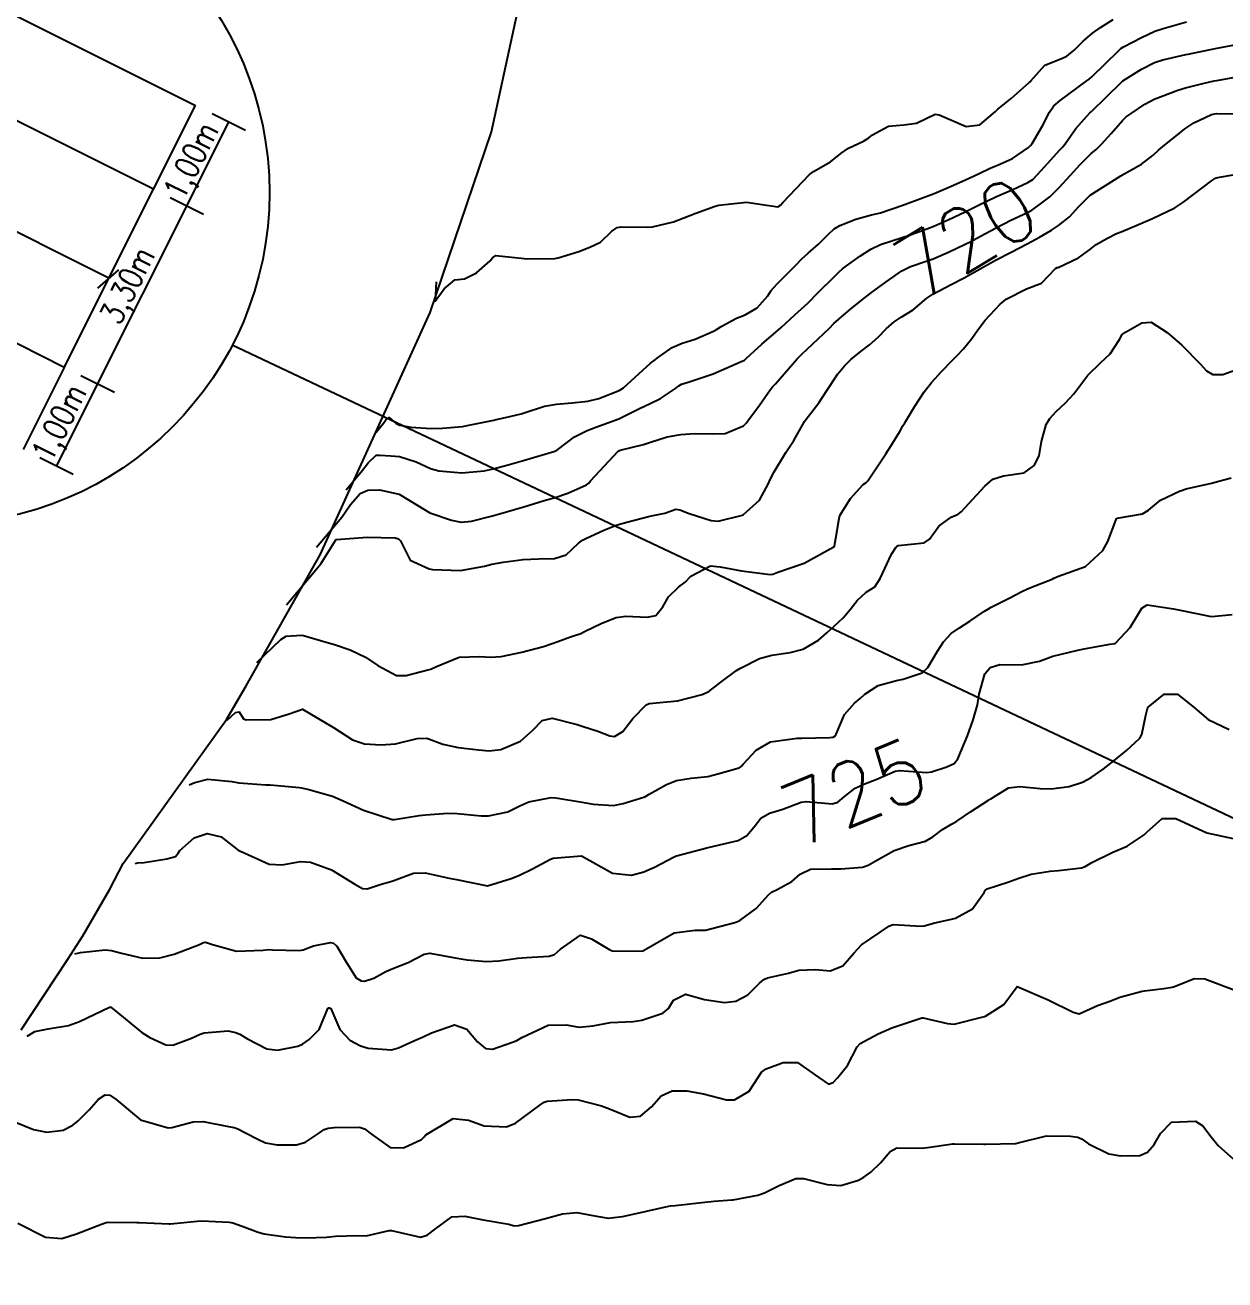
# Model space of a CAD drawing. Header units: metres. Extents: x 318500 to 325275, y 7408834 to 7428799.
# Drawn here: x 319993.8 to 320070.6, y 7412251.6 to 7412331.9 of the extents above; entities that cross this region are included whole.
import ezdxf
from ezdxf.enums import TextEntityAlignment as Align

# ---------------------------------------------------------------- set-up
doc = ezdxf.new("R2010")
doc.units = ezdxf.units.M
doc.header["$MEASUREMENT"] = 0
doc.linetypes.add('CONTINUO', pattern=[0])
for name, color, linetype in [('Area', 45, 'Continuous'), ('Cotas', 45, 'Continuous'), ('Curvas de Nivel 1m', 11, 'Continuous'), ('Curvas de Nivel 5m', 15, 'Continuous'), ('TEXTO', 45, 'Continuous'), ('Vias Secundárias', 230, 'Continuous')]:
    doc.layers.add(name, color=color, linetype=linetype)
doc.styles.add('ROMANS', font='romans', dxfattribs={"height": 0.2})
doc.styles.add('Style-STANDARD', font='STANDARD.shx')

msp = doc.modelspace()

# ---------------------------------------------------------------- linework, layer by layer
at = {"layer": 'Area'}
msp.add_lwpolyline([(319993.542, 7412267.56), (319996.524, 7412272.103), (319997.494, 7412273.591), (319999.227, 7412276.576), (320000.065, 7412278.219), (320006.693, 7412287.444), (320007.95, 7412289.593), (320012.684, 7412297.998), (320019.721, 7412313.507), (320023.65, 7412325.076), (320029.945, 7412354.082), (320030.623, 7412362.24), (320031.571, 7412366.953), (320031.857, 7412370.546), (320032.339, 7412374.857), (320032.312, 7412379.307), (320028.508, 7412405.281), (320027.716, 7412407.55), (320026.906, 7412410.406), (320026.812, 7412413.797), (320028.431, 7412425.168)], dxfattribs=at)
at = {"layer": 'Curvas de Nivel 1m', "flags": 128}
for points, elevation in [([(320016.27, 7412305.85), (320016.736, 7412306.42), (320016.895, 7412306.632), (320017.103, 7412306.789), (320017.556, 7412306.406), (320017.791, 7412306.29), (320018.493, 7412306.166), (320019.788, 7412306.079), (320020.527, 7412306.1), (320021.791, 7412306.215), (320022.304, 7412306.303), (320023.797, 7412306.616), (320023.949, 7412306.647), (320024.553, 7412306.789), (320025.55, 7412307.027), (320025.805, 7412307.103), (320027.059, 7412307.503), (320027.813, 7412307.631), (320028.82, 7412307.725), (320029.817, 7412307.835), (320030.531, 7412307.997), (320031.827, 7412308.513), (320031.945, 7412308.571), (320032.103, 7412308.686), (320033.846, 7412310.272), (320034.064, 7412310.441), (320034.355, 7412310.655), (320035.232, 7412311.274), (320035.863, 7412311.538), (320036.688, 7412311.808), (320037.875, 7412312.302), (320038.074, 7412312.41), (320038.366, 7412312.603), (320039.343, 7412313.133), (320039.892, 7412313.348), (320040.676, 7412313.795), (320041.343, 7412314.566), (320041.566, 7412314.911), (320041.918, 7412315.311), (320043.153, 7412316.542), (320043.536, 7412316.936), (320043.942, 7412317.31), (320044.585, 7412317.886), (320045.211, 7412318.511), (320045.601, 7412318.87), (320045.969, 7412319.084), (320046.977, 7412319.488), (320047.979, 7412319.751), (320048.556, 7412319.897), (320049.989, 7412320.386), (320050.034, 7412320.405), (320050.16, 7412320.447), (320051.997, 7412321.131), (320052.906, 7412321.506), (320054.006, 7412321.994), (320054.829, 7412322.388), (320055.625, 7412322.767), (320056.018, 7412322.914), (320057.015, 7412323.365), (320058.036, 7412324.072), (320058.174, 7412324.202), (320058.275, 7412324.338), (320058.928, 7412325.46), (320059.384, 7412326.327), (320059.662, 7412326.736), (320060.078, 7412327.091), (320061.716, 7412328.296), (320061.927, 7412328.458), (320062.095, 7412328.598), (320062.959, 7412329.425), (320063.794, 7412330.265), (320063.963, 7412330.422), (320064.124, 7412330.523), (320065.276, 7412331.106), (320066.139, 7412331.516), (320066.673, 7412331.701), (320068.149, 7412332.122)], 718), ([(320020.12, 7412315.46), (320020.05, 7412314.223), (320020.635, 7412315.017), (320021.303, 7412315.605), (320021.918, 7412315.659), (320022.699, 7412316.036), (320023.575, 7412316.804), (320023.728, 7412317.007), (320023.935, 7412317.151), (320025.738, 7412316.967), (320025.933, 7412316.952), (320027.705, 7412316.972), (320027.934, 7412317.007), (320029.245, 7412317.422), (320029.944, 7412317.681), (320030.64, 7412318.019), (320031.347, 7412318.699), (320031.704, 7412318.954), (320031.965, 7412318.995), (320033.668, 7412318.961), (320033.965, 7412318.983), (320035.308, 7412319.308), (320035.974, 7412319.568), (320036.745, 7412319.862), (320037.986, 7412320.313), (320038.22, 7412320.373), (320039.99, 7412320.58), (320041.986, 7412320.264), (320042.166, 7412320.379), (320042.313, 7412320.555), (320044.008, 7412322.337), (320044.265, 7412322.526), (320045.372, 7412323.158), (320046.028, 7412323.681), (320046.507, 7412324.021), (320047.481, 7412324.486), (320047.827, 7412324.698), (320048.046, 7412324.874), (320049.078, 7412325.442), (320050.056, 7412325.534), (320050.869, 7412325.627), (320052.067, 7412326.213), (320052.313, 7412326.171), (320054.055, 7412325.42), (320054.916, 7412325.528), (320055.925, 7412326.372), (320056.071, 7412326.518), (320056.923, 7412327.202), (320058.089, 7412328.224), (320058.146, 7412328.282), (320058.184, 7412328.339), (320059.086, 7412329.35), (320060.111, 7412329.749), (320060.498, 7412329.931), (320060.956, 7412330.307), (320061.54, 7412330.887), (320062.137, 7412331.391), (320062.659, 7412331.765), (320063.454, 7412332.27)], 717), ([(320014.36, 7412302.16), (320015.399, 7412303.414), (320015.753, 7412303.887), (320016.264, 7412304.376), (320016.511, 7412304.378), (320017.211, 7412304.332), (320017.764, 7412304.294), (320018.837, 7412303.941), (320019.757, 7412303.525), (320020.28, 7412303.367), (320021.754, 7412303.23), (320023.191, 7412303.37), (320023.757, 7412303.497), (320024.727, 7412303.753), (320025.763, 7412304.052), (320027.638, 7412304.611), (320027.769, 7412304.655), (320027.826, 7412304.683), (320027.894, 7412304.739), (320028.973, 7412305.538), (320029.788, 7412305.944), (320030.338, 7412306.166), (320031.8, 7412306.69), (320033.124, 7412307.356), (320033.815, 7412307.685), (320034.483, 7412307.99), (320035.433, 7412308.644), (320035.658, 7412308.815), (320035.833, 7412308.909), (320036.253, 7412309.053), (320037.84, 7412309.588), (320039.603, 7412310.339), (320039.849, 7412310.458), (320039.919, 7412310.509), (320039.988, 7412310.579), (320040.959, 7412311.474), (320041.876, 7412312.266), (320042.033, 7412312.403), (320042.2, 7412312.555), (320043.087, 7412313.347), (320043.904, 7412314.109), (320044.115, 7412314.319), (320044.322, 7412314.524), (320045.926, 7412316.118), (320046.129, 7412316.297), (320046.393, 7412316.495), (320047.293, 7412317.133), (320047.946, 7412317.559), (320048.56, 7412317.861), (320049.958, 7412318.311), (320050.064, 7412318.343), (320050.349, 7412318.444), (320051.529, 7412318.864), (320051.969, 7412319.038), (320052.93, 7412319.456), (320053.983, 7412319.947), (320054.281, 7412320.101), (320054.84, 7412320.387), (320055.996, 7412320.938), (320057.035, 7412321.389), (320058.005, 7412321.827), (320058.313, 7412322.031), (320058.62, 7412322.334), (320059.282, 7412323.067), (320060.034, 7412323.893), (320060.239, 7412324.115), (320060.388, 7412324.315), (320061.063, 7412325.297), (320061.967, 7412326.292), (320062.071, 7412326.387), (320064.002, 7412328.261), (320064.046, 7412328.305), (320064.091, 7412328.342), (320065.268, 7412329.083), (320066.109, 7412329.517), (320066.651, 7412329.693), (320068.117, 7412330.024), (320068.272, 7412330.054), (320068.967, 7412330.197), (320069.917, 7412330.39), (320070.124, 7412330.43), (320071.575, 7412330.718)], 719), ([(320010.54, 7412294.78), (320012.73, 7412297.412), (320013.695, 7412298.943), (320013.707, 7412298.963), (320013.74, 7412298.979), (320015.693, 7412299.128), (320017.496, 7412299.079), (320017.692, 7412299.002), (320017.768, 7412298.956), (320017.83, 7412298.878), (320018.451, 7412297.641), (320019.672, 7412297.089), (320019.882, 7412297.056), (320021.672, 7412296.988), (320023.212, 7412297.267), (320023.676, 7412297.384), (320024.397, 7412297.509), (320025.679, 7412297.687), (320026.662, 7412297.738), (320027.68, 7412297.748), (320028.429, 7412297.986), (320029.236, 7412298.725), (320029.485, 7412298.93), (320029.695, 7412299.034), (320030.845, 7412299.561), (320031.708, 7412299.905), (320032.313, 7412300.079), (320033.717, 7412300.435), (320033.899, 7412300.477), (320034.759, 7412300.65), (320035.465, 7412300.902), (320035.723, 7412300.867), (320036.305, 7412300.631), (320037.714, 7412300.195), (320038.174, 7412300.142), (320039.719, 7412300.538), (320039.75, 7412300.549), (320039.801, 7412300.579), (320040.816, 7412301.487), (320041.385, 7412302.564), (320041.499, 7412302.816), (320041.757, 7412303.295), (320042.51, 7412304.549), (320043.006, 7412305.317), (320043.7, 7412306.532), (320043.735, 7412306.597), (320043.802, 7412306.684), (320044.621, 7412307.715), (320045.13, 7412308.511), (320045.841, 7412309.577), (320046.25, 7412310.092), (320046.659, 7412310.492), (320047.322, 7412311.022), (320047.864, 7412311.444), (320048.417, 7412311.927), (320048.925, 7412312.464), (320049.43, 7412312.914), (320049.891, 7412313.204), (320050.655, 7412313.683), (320051.533, 7412314.426), (320051.913, 7412314.684), (320053.056, 7412315.271), (320053.923, 7412315.72), (320055.094, 7412316.383), (320055.629, 7412316.681), (320055.937, 7412316.847), (320056.922, 7412317.378), (320057.954, 7412317.908), (320058.241, 7412318.052), (320058.746, 7412318.332), (320059.511, 7412318.781), (320059.971, 7412319.076), (320060.658, 7412319.631), (320061.269, 7412320.301), (320061.997, 7412321.013), (320063.958, 7412322.261), (320063.991, 7412322.279), (320064.011, 7412322.294), (320065.267, 7412323.002), (320066.03, 7412323.588), (320066.368, 7412323.902), (320066.75, 7412324.229), (320067.468, 7412324.8), (320068.056, 7412325.267), (320068.619, 7412325.645), (320069.765, 7412326.185), (320070.071, 7412326.239), (320071.998, 7412326.233)], 721), ([(320008.64, 7412291.09), (320010.165, 7412292.572), (320010.519, 7412292.784), (320011.485, 7412292.837), (320011.609, 7412292.831), (320013.071, 7412292.404), (320013.603, 7412292.239), (320014.599, 7412291.914), (320015.595, 7412291.429), (320016.384, 7412290.892), (320017.581, 7412290.261), (320018.191, 7412290.261), (320019.586, 7412290.616), (320019.767, 7412290.667), (320020.131, 7412290.842), (320021.596, 7412291.43), (320022.92, 7412291.484), (320023.596, 7412291.431), (320024.285, 7412291.478), (320025.6, 7412291.754), (320026.98, 7412292.126), (320027.606, 7412292.331), (320027.896, 7412292.448), (320028.708, 7412292.729), (320029.378, 7412292.958), (320029.615, 7412293.071), (320030.715, 7412293.612), (320031.629, 7412293.978), (320032.25, 7412294.062), (320033.63, 7412293.99), (320034.175, 7412294.111), (320034.636, 7412294.65), (320034.99, 7412295.306), (320035.659, 7412295.937), (320036.051, 7412296.247), (320036.428, 7412296.629), (320037.677, 7412297.287), (320038.302, 7412297.226), (320039.674, 7412296.973), (320041.502, 7412296.731), (320041.672, 7412296.751), (320042, 7412296.881), (320043.679, 7412297.446), (320045.567, 7412298.502), (320045.618, 7412298.574), (320045.698, 7412299.062), (320045.909, 7412300.306), (320045.971, 7412300.497), (320046.637, 7412301.591), (320047.453, 7412302.483), (320047.627, 7412302.606), (320047.753, 7412302.735), (320048.905, 7412304.463), (320049.242, 7412304.994), (320049.792, 7412305.894), (320050, 7412306.244), (320050.122, 7412306.445), (320050.753, 7412307.499), (320051.36, 7412308.427), (320051.836, 7412309.031), (320052.498, 7412309.759), (320053.131, 7412310.407), (320053.492, 7412310.767), (320053.861, 7412311.161), (320054.415, 7412311.848), (320054.791, 7412312.386), (320055.256, 7412313.013), (320055.9, 7412313.704), (320056.237, 7412314.033), (320056.613, 7412314.359), (320057.917, 7412315.023), (320058.864, 7412315.387), (320059.78, 7412316.322), (320059.874, 7412316.377), (320059.931, 7412316.396), (320061.244, 7412316.996), (320061.948, 7412317.521), (320062.378, 7412317.859), (320063.092, 7412318.273), (320063.671, 7412318.558), (320063.966, 7412318.682), (320065.083, 7412319.139), (320065.979, 7412319.531), (320066.462, 7412319.753), (320067.407, 7412320.219), (320067.994, 7412320.589), (320069.751, 7412321.927), (320070.009, 7412322.118), (320070.05, 7412322.139), (320070.278, 7412322.177), (320071.757, 7412322.419)], 722), ([(320006.73, 7412287.4), (320007.274, 7412287.895), (320007.493, 7412287.927), (320007.779, 7412287.489), (320007.949, 7412287.416), (320009.537, 7412287.447), (320010.71, 7412287.8), (320011.547, 7412288.11), (320013.53, 7412286.93), (320014.754, 7412286.143), (320015.52, 7412285.893), (320016.591, 7412285.818), (320017.52, 7412285.894), (320018.891, 7412286.227), (320019.524, 7412286.252), (320020.544, 7412285.858), (320021.518, 7412285.646), (320022.82, 7412285.504), (320023.516, 7412285.447), (320024.245, 7412285.517), (320025.523, 7412286.053), (320026.301, 7412286.758), (320026.908, 7412287.381), (320027.542, 7412287.523), (320029.139, 7412287.121), (320029.534, 7412286.998), (320030.469, 7412286.706), (320031.233, 7412286.4), (320031.527, 7412286.347), (320032.065, 7412286.682), (320032.7, 7412287.516), (320033.556, 7412288.373), (320033.755, 7412288.46), (320035.56, 7412288.64), (320037.147, 7412289.035), (320037.569, 7412289.239), (320038.344, 7412289.833), (320039.342, 7412290.584), (320039.592, 7412290.74), (320040.817, 7412291.349), (320041.6, 7412291.553), (320042.783, 7412291.724), (320043.604, 7412291.947), (320044.588, 7412292.515), (320045.137, 7412292.988), (320045.624, 7412293.434), (320046.181, 7412293.945), (320046.626, 7412294.49), (320047.062, 7412295.073), (320047.657, 7412295.602), (320048.192, 7412295.942), (320048.546, 7412296.467), (320049.264, 7412298.034), (320049.539, 7412298.452), (320049.606, 7412298.536), (320049.692, 7412298.581), (320051.357, 7412298.763), (320051.698, 7412298.984), (320052.294, 7412299.831), (320053.09, 7412300.406), (320053.527, 7412300.598), (320053.725, 7412300.735), (320055.237, 7412302.378), (320055.755, 7412302.825), (320056.447, 7412303.049), (320057.759, 7412303.231), (320058.398, 7412303.699), (320058.727, 7412304.33), (320058.864, 7412305.249), (320059.175, 7412306.326), (320059.412, 7412306.718), (320059.813, 7412307.167), (320060.411, 7412307.721), (320060.941, 7412308.303), (320061.842, 7412309.5), (320062.65, 7412310.278), (320063.271, 7412310.856), (320063.873, 7412311.785), (320064.043, 7412312.093), (320064.252, 7412312.256), (320065.293, 7412312.842), (320065.89, 7412312.878), (320066.913, 7412312.225), (320067.868, 7412311.405), (320069.046, 7412310.192), (320069.43, 7412309.77), (320069.844, 7412309.536), (320070.482, 7412309.535), (320071.849, 7412310.036)], 723), ([(320004.29, 7412283.27), (320004.67, 7412283.418), (320005.489, 7412283.619), (320007.038, 7412283.465), (320007.486, 7412283.392), (320009.199, 7412283.269), (320009.484, 7412283.251), (320011.359, 7412283.085), (320011.482, 7412283.064), (320011.963, 7412282.953), (320013.474, 7412282.527), (320014.154, 7412282.235), (320015.461, 7412281.639), (320017.295, 7412281.039), (320017.452, 7412281.034), (320019.017, 7412281.297), (320019.457, 7412281.348), (320020.851, 7412281.438), (320021.459, 7412281.417), (320022.991, 7412281.271), (320023.457, 7412281.27), (320024.71, 7412281.532), (320025.467, 7412281.911), (320026.053, 7412282.179), (320027.476, 7412282.443), (320027.775, 7412282.437), (320029.471, 7412282.151), (320030.164, 7412282.015), (320031.469, 7412281.946), (320032.093, 7412282.058), (320033.477, 7412282.493), (320033.587, 7412282.55), (320033.759, 7412282.657), (320034.859, 7412283.277), (320035.493, 7412283.538), (320036.441, 7412283.68), (320037.498, 7412283.801), (320038.144, 7412283.957), (320039.507, 7412284.355), (320039.648, 7412284.438), (320039.776, 7412284.577), (320040.611, 7412285.477), (320041.525, 7412286.01), (320043.233, 7412286.241), (320043.527, 7412286.245), (320045.316, 7412286.291), (320045.528, 7412286.311), (320045.644, 7412286.383), (320045.717, 7412286.498), (320046.269, 7412287.772), (320046.904, 7412288.487), (320047.269, 7412288.779), (320047.569, 7412289.058), (320048.415, 7412289.63), (320049.582, 7412289.934), (320050.008, 7412290.019), (320051.226, 7412290.425), (320051.594, 7412290.776), (320052.206, 7412291.812), (320052.593, 7412292.41), (320053.083, 7412292.94), (320053.624, 7412293.319), (320054.282, 7412293.739), (320055.23, 7412294.376), (320055.475, 7412294.54), (320055.644, 7412294.638), (320056.801, 7412295.205), (320057.66, 7412295.659), (320058.125, 7412295.874), (320059.282, 7412296.324), (320059.556, 7412296.436), (320059.672, 7412296.491), (320059.969, 7412296.612), (320061.68, 7412297.25), (320062.797, 7412298.273), (320063.125, 7412298.842), (320063.648, 7412300.261), (320063.676, 7412300.306), (320063.721, 7412300.33), (320065.349, 7412300.621), (320065.729, 7412300.839), (320066.49, 7412301.478), (320067.748, 7412302.084), (320067.839, 7412302.118), (320068.144, 7412302.204), (320069.754, 7412302.573), (320071.016, 7412302.909)], 724), ([(319996.97, 7412272.43), (319997.334, 7412272.525), (319998.92, 7412272.7), (319999.335, 7412272.66), (319999.959, 7412272.478), (320001.331, 7412272.17), (320002.429, 7412272.171), (320003.333, 7412272.408), (320004.95, 7412273.036), (320005.218, 7412273.156), (320005.342, 7412273.179), (320005.795, 7412273.025), (320007.336, 7412272.601), (320009.038, 7412272.677), (320009.346, 7412272.71), (320009.625, 7412272.697), (320011.345, 7412272.649), (320011.607, 7412272.687), (320012.263, 7412272.941), (320013.352, 7412273.166), (320013.545, 7412273.12), (320013.761, 7412272.924), (320014.368, 7412271.881), (320014.991, 7412270.905), (320015.317, 7412270.713), (320015.524, 7412270.689), (320016.114, 7412270.888), (320016.888, 7412271.316), (320017.329, 7412271.498), (320018.32, 7412271.875), (320019.344, 7412272.421), (320019.715, 7412272.474), (320021.34, 7412272.184), (320022.103, 7412272.044), (320023.337, 7412271.954), (320024.123, 7412271.997), (320025.341, 7412272.156), (320025.897, 7412272.206), (320027.343, 7412272.293), (320027.68, 7412272.4), (320028.068, 7412272.729), (320029.359, 7412273.633), (320030.057, 7412273.403), (320031.241, 7412272.691), (320031.349, 7412272.642), (320031.407, 7412272.632), (320033.349, 7412272.618), (320033.374, 7412272.636), (320033.398, 7412272.659), (320035.361, 7412273.783), (320036.692, 7412273.946), (320037.363, 7412273.953), (320039.228, 7412274.441), (320039.369, 7412274.49), (320039.55, 7412274.578), (320040.61, 7412275.339), (320041.395, 7412276.211), (320041.578, 7412276.377), (320041.947, 7412276.552), (320042.877, 7412277.069), (320043.415, 7412277.544), (320044.089, 7412277.851), (320045.421, 7412277.877), (320046.025, 7412277.889), (320047.422, 7412277.977), (320047.784, 7412278.115), (320048.372, 7412278.466), (320049.436, 7412279.045), (320050.37, 7412279.366), (320051.442, 7412279.647), (320051.923, 7412279.938), (320052.534, 7412280.409), (320053.118, 7412280.741), (320053.458, 7412280.934), (320054.332, 7412281.522), (320055.479, 7412282.285), (320055.532, 7412282.317), (320055.623, 7412282.368), (320056.764, 7412283.077), (320057.492, 7412283.155), (320058.795, 7412283.022), (320059.49, 7412283.003), (320060.651, 7412283.144), (320061.497, 7412283.423), (320062.053, 7412283.731), (320062.814, 7412284.27), (320063.515, 7412284.803), (320064.317, 7412285.457), (320065.177, 7412286.244), (320065.304, 7412286.472), (320065.552, 7412287.73), (320065.65, 7412288.147), (320065.711, 7412288.238), (320066.737, 7412289.058), (320067.573, 7412289.06), (320068.666, 7412288.193), (320069.549, 7412287.442), (320070.898, 7412286.808)], 726), ([(319993.92, 7412267.17), (319994.407, 7412267.456), (319995.267, 7412267.626), (319996.574, 7412267.847), (319997.275, 7412268.108), (319999.204, 7412269.026), (319999.289, 7412269.012), (319999.724, 7412268.665), (320001.265, 7412267.407), (320001.784, 7412267.082), (320002.798, 7412266.61), (320003.255, 7412266.588), (320004.439, 7412267.042), (320005.002, 7412267.296), (320005.265, 7412267.382), (320006.793, 7412267.497), (320007.274, 7412267.4), (320007.553, 7412267.286), (320008.039, 7412266.998), (320009.261, 7412266.358), (320009.963, 7412266.266), (320011.264, 7412266.524), (320011.557, 7412266.656), (320011.982, 7412266.943), (320012.615, 7412267.598), (320013.186, 7412268.931), (320013.232, 7412268.99), (320013.291, 7412268.99), (320013.368, 7412268.929), (320013.95, 7412267.593), (320014.585, 7412266.91), (320015.265, 7412266.536), (320015.755, 7412266.4), (320017.261, 7412266.295), (320017.707, 7412266.422), (320018.679, 7412266.856), (320019.273, 7412267.116), (320019.821, 7412267.388), (320021.281, 7412267.881), (320022.084, 7412267.614), (320022.752, 7412266.798), (320023.264, 7412266.377), (320023.714, 7412266.335), (320025.009, 7412266.773), (320025.271, 7412266.891), (320025.595, 7412267.087), (320027.281, 7412267.87), (320028.441, 7412267.882), (320029.28, 7412267.748), (320030.154, 7412267.828), (320031.284, 7412268.042), (320032.723, 7412268.107), (320033.285, 7412268.187), (320034.632, 7412268.64), (320034.985, 7412268.944), (320035.303, 7412269.475), (320036.081, 7412269.849), (320037.304, 7412269.523), (320038.573, 7412269.319), (320039.302, 7412269.403), (320040.06, 7412269.818), (320040.825, 7412270.557), (320041.085, 7412270.792), (320041.325, 7412270.9), (320042.673, 7412271.193), (320043.333, 7412271.389), (320044.41, 7412271.437), (320045.333, 7412271.359), (320046.162, 7412271.664), (320046.856, 7412272.477), (320047.355, 7412273.009), (320049.146, 7412274.231), (320049.369, 7412274.317), (320051.161, 7412274.216), (320051.368, 7412274.233), (320052.053, 7412274.413), (320053.119, 7412274.658), (320053.375, 7412274.725), (320054.448, 7412275.321), (320055.192, 7412276.373), (320055.273, 7412276.501), (320055.404, 7412276.605), (320056.725, 7412277.035), (320057.414, 7412277.283), (320058.214, 7412277.536), (320059.421, 7412277.727), (320059.958, 7412277.776), (320061.425, 7412277.942), (320061.679, 7412278.033), (320062.093, 7412278.28), (320063.437, 7412278.946), (320064.361, 7412279.331), (320065.448, 7412280.054), (320065.618, 7412280.237), (320066.593, 7412281.094), (320067.464, 7412281.111), (320069.45, 7412280.18), (320071.446, 7412279.767)], 727), ([(319993.187, 7412261.648), (319994.327, 7412261.179), (319995.178, 7412261.011), (319996.234, 7412261.154), (319996.86, 7412261.47), (319997.189, 7412261.746), (319997.888, 7412262.441), (319998.495, 7412263.121), (319998.927, 7412263.402), (319999.214, 7412263.397), (319999.625, 7412263.106), (320001.191, 7412261.81), (320002.959, 7412261.287), (320003.184, 7412261.319), (320004.544, 7412261.685), (320005.19, 7412261.695), (320006.809, 7412261.391), (320007.185, 7412261.323), (320007.417, 7412261.24), (320007.87, 7412261), (320008.736, 7412260.54), (320009.18, 7412260.343), (320009.939, 7412260.208), (320011.179, 7412260.21), (320011.74, 7412260.386), (320012.58, 7412260.936), (320012.947, 7412261.178), (320013.193, 7412261.268), (320013.587, 7412261.318), (320015.194, 7412261.328), (320015.525, 7412261.226), (320015.976, 7412260.888), (320017.177, 7412260.034), (320018.032, 7412260.007), (320019.185, 7412260.538), (320019.334, 7412260.702), (320019.462, 7412260.846), (320021.201, 7412261.886), (320022.188, 7412261.793), (320023.196, 7412261.429), (320024.616, 7412261.356), (320025.198, 7412261.589), (320026.741, 7412262.747), (320027.025, 7412262.931), (320027.214, 7412262.999), (320028.821, 7412263.111), (320029.216, 7412263.083), (320030.707, 7412262.695), (320031.208, 7412262.509), (320032.511, 7412261.978), (320033.204, 7412262.044), (320033.895, 7412262.65), (320034.517, 7412263.344), (320035.226, 7412263.672), (320036.174, 7412263.672), (320037.223, 7412263.479), (320038.712, 7412263.093), (320039.218, 7412263.082), (320040.159, 7412263.633), (320040.759, 7412264.557), (320040.936, 7412264.863), (320041.248, 7412265.079), (320042.323, 7412265.471), (320043.254, 7412265.478), (320044.607, 7412264.51), (320045.234, 7412264.091), (320045.527, 7412264.204), (320045.803, 7412264.492), (320046.446, 7412265.289), (320047.077, 7412266.473), (320047.272, 7412266.697), (320048.413, 7412267.325), (320049.282, 7412267.691), (320051.202, 7412268.334), (320051.289, 7412268.345), (320052.86, 7412267.971), (320053.286, 7412267.941), (320055.044, 7412268.372), (320055.231, 7412268.43), (320055.291, 7412268.453), (320056.459, 7412269.196), (320057.32, 7412270.34), (320059.308, 7412269.491), (320060.894, 7412268.696), (320061.295, 7412268.591), (320062.45, 7412269.126), (320063.307, 7412269.422), (320063.899, 7412269.663), (320065.317, 7412270.045), (320065.478, 7412270.068), (320066.702, 7412270.216), (320067.232, 7412270.3), (320067.322, 7412270.325), (320068.66, 7412270.86), (320069.33, 7412270.835), (320071.149, 7412270.153)], 728), ([(319993.336, 7412255.188), (319995.091, 7412254.298), (319996.152, 7412254.216), (319997.094, 7412254.497), (319998.688, 7412255.116), (319998.979, 7412255.235), (319999.102, 7412255.257), (320000.95, 7412255.243), (320001.102, 7412255.24), (320003.01, 7412255.153), (320003.101, 7412255.151), (320004.819, 7412255.32), (320005.105, 7412255.342), (320006.853, 7412255.264), (320007.103, 7412255.219), (320007.695, 7412255.001), (320008.717, 7412254.606), (320009.095, 7412254.513), (320010.461, 7412254.32), (320011.1, 7412254.272), (320011.787, 7412254.256), (320013.1, 7412254.296), (320013.667, 7412254.356), (320015.102, 7412254.392), (320015.622, 7412254.372), (320017.108, 7412254.722), (320017.262, 7412254.714), (320019.102, 7412254.295), (320019.533, 7412254.414), (320020.078, 7412254.835), (320021.118, 7412255.588), (320021.956, 7412255.645), (320023.116, 7412255.397), (320024.759, 7412255.128), (320025.113, 7412255.03), (320025.386, 7412255.039), (320027.118, 7412255.497), (320028.195, 7412255.798), (320029.122, 7412255.874), (320030.146, 7412255.674), (320031.118, 7412255.503), (320032.051, 7412255.608), (320033.122, 7412255.847), (320034.702, 7412256.213), (320035.127, 7412256.294), (320035.423, 7412256.331), (320037.129, 7412256.522), (320037.909, 7412256.598), (320039.035, 7412256.678), (320039.132, 7412256.689), (320040.711, 7412256.982), (320041.139, 7412257.123), (320042.085, 7412257.602), (320043.153, 7412258.055), (320043.629, 7412258.046), (320045.147, 7412257.664), (320046.022, 7412257.612), (320047.152, 7412257.948), (320047.492, 7412258.129), (320047.952, 7412258.462), (320048.572, 7412259.052), (320049.18, 7412259.785), (320049.619, 7412260.008), (320051.184, 7412259.996), (320051.568, 7412260.03), (320053.188, 7412260.266), (320053.3, 7412260.277), (320055.188, 7412260.258), (320055.298, 7412260.259), (320057.189, 7412260.286), (320057.237, 7412260.291), (320057.38, 7412260.337), (320059.195, 7412260.781), (320060.721, 7412260.769), (320061.194, 7412260.69), (320061.471, 7412260.565), (320061.891, 7412260.279), (320063.181, 7412259.634), (320063.934, 7412259.493), (320065.179, 7412259.53), (320065.669, 7412259.738), (320066.085, 7412260.221), (320066.49, 7412260.925), (320067.204, 7412261.656), (320068.732, 7412261.714), (320069.202, 7412261.414), (320069.738, 7412260.714), (320070.191, 7412260.165), (320071.177, 7412259.296)], 729)]:
    msp.add_lwpolyline(points, dxfattribs=dict(at, elevation=elevation))
at = {"layer": 'Curvas de Nivel 5m', "flags": 128}
for points, elevation in [([(320012.45, 7412298.47), (320014.063, 7412300.408), (320014.637, 7412301.205), (320015.24, 7412301.917), (320015.738, 7412302.131), (320016.479, 7412302.152), (320017.735, 7412301.869), (320019.441, 7412300.854), (320019.598, 7412300.731), (320019.717, 7412300.669), (320021.093, 7412300.211), (320021.709, 7412300.086), (320022.37, 7412300.153), (320023.715, 7412300.49), (320024.771, 7412300.784), (320025.496, 7412301.001), (320025.724, 7412301.068), (320027.022, 7412301.459), (320027.734, 7412301.667), (320028.537, 7412301.933), (320029.746, 7412302.467), (320029.884, 7412302.582), (320029.999, 7412302.716), (320031.769, 7412304.624), (320031.893, 7412304.688), (320033.394, 7412305.048), (320033.778, 7412305.174), (320034.897, 7412305.535), (320035.786, 7412305.703), (320036.656, 7412305.758), (320037.787, 7412305.73), (320038.621, 7412305.764), (320039.795, 7412306.241), (320039.953, 7412306.423), (320040.068, 7412306.577), (320040.807, 7412307.578), (320041.507, 7412308.563), (320041.655, 7412308.738), (320041.834, 7412308.933), (320043.231, 7412310.539), (320043.538, 7412310.851), (320043.859, 7412311.148), (320044.575, 7412311.814), (320045.292, 7412312.509), (320045.585, 7412312.804), (320045.889, 7412313.085), (320046.658, 7412313.733), (320047.614, 7412314.483), (320047.778, 7412314.615), (320047.912, 7412314.713), (320048.92, 7412315.465), (320049.927, 7412316.17), (320050.491, 7412316.442), (320051.553, 7412316.808), (320051.938, 7412316.951), (320052.959, 7412317.396), (320053.952, 7412317.85), (320054.313, 7412318.036), (320054.958, 7412318.385), (320055.604, 7412318.737), (320055.968, 7412318.935), (320056.914, 7412319.418), (320057.984, 7412319.918), (320058.255, 7412320.068), (320058.639, 7412320.334), (320059.403, 7412320.919), (320060.002, 7412321.502), (320060.729, 7412322.309), (320061.339, 7412322.981), (320062.031, 7412323.661), (320062.368, 7412323.952), (320062.715, 7412324.28), (320063.344, 7412324.978), (320064.063, 7412325.802), (320064.294, 7412326.03), (320064.608, 7412326.255), (320065.485, 7412326.837), (320066.079, 7412327.162), (320067.61, 7412327.742), (320068.087, 7412327.889), (320069.294, 7412328.192), (320069.939, 7412328.336), (320070.093, 7412328.361), (320071.623, 7412328.639)], 720), ([(320000.83, 7412278.22), (320000.998, 7412278.273), (320001.412, 7412278.289), (320002.87, 7412278.524), (320003.416, 7412278.665), (320003.59, 7412278.887), (320003.709, 7412279.057), (320004.622, 7412279.865), (320005.441, 7412280.148), (320006.339, 7412279.927), (320007.431, 7412279.074), (320007.472, 7412279.051), (320007.577, 7412279.008), (320009.418, 7412278.184), (320010.243, 7412278.146), (320011.421, 7412278.356), (320012.06, 7412278.311), (320013.413, 7412277.806), (320014.903, 7412276.907), (320015.396, 7412276.623), (320015.687, 7412276.606), (320016.6, 7412276.888), (320017.212, 7412277.072), (320017.404, 7412277.141), (320018.671, 7412277.601), (320019.411, 7412277.617), (320020.945, 7412277.288), (320021.406, 7412277.191), (320023.4, 7412276.8), (320024.923, 7412277.262), (320025.41, 7412277.445), (320026.283, 7412277.891), (320027.426, 7412278.496), (320027.612, 7412278.553), (320029.43, 7412278.72), (320031.414, 7412277.598), (320032.611, 7412277.473), (320033.416, 7412277.695), (320034.083, 7412277.991), (320035.351, 7412278.641), (320035.398, 7412278.673), (320035.431, 7412278.69), (320035.5, 7412278.708), (320037.436, 7412279.227), (320038.25, 7412279.409), (320039.441, 7412279.7), (320040.014, 7412280.005), (320040.483, 7412280.57), (320040.898, 7412281.126), (320041.463, 7412281.453), (320042.312, 7412281.702), (320043.474, 7412282.139), (320043.815, 7412282.185), (320045.473, 7412282.043), (320045.826, 7412282.145), (320046.229, 7412282.493), (320046.936, 7412283.038), (320047.492, 7412283.31), (320048.34, 7412283.625), (320049.505, 7412284.124), (320049.781, 7412284.171), (320051.504, 7412284.045), (320051.829, 7412284.093), (320052.818, 7412284.407), (320053.29, 7412284.624), (320053.515, 7412284.923), (320054.136, 7412286.391), (320054.505, 7412287.426), (320054.771, 7412288.382), (320054.89, 7412289.061), (320055.242, 7412290.375), (320055.594, 7412290.773), (320056.207, 7412290.972), (320057.596, 7412290.954), (320058.744, 7412291.183), (320059.602, 7412291.499), (320061.203, 7412291.893), (320061.607, 7412291.972), (320063.251, 7412292.265), (320063.563, 7412292.308), (320063.611, 7412292.331), (320064.545, 7412293.332), (320065.104, 7412294.245), (320065.305, 7412294.583), (320065.648, 7412294.779), (320067.332, 7412294.527), (320067.644, 7412294.461), (320069.021, 7412294.189), (320069.638, 7412294.051), (320069.78, 7412294.037), (320071.092, 7412294.165)], 725)]:
    msp.add_lwpolyline(points, dxfattribs=dict(at, elevation=elevation))
at = {"layer": 'TEXTO', "linetype": 'CONTINUO'}
for p, q in [((319979.628, 7412339.312), (320004.698, 7412326.757)), ((320002.011, 7412321.394), (319988.257, 7412328.283)), ((320002.011, 7412321.394), (320004.698, 7412326.757)), ((319996.302, 7412309.994), (320002.011, 7412321.394)), ((319996.302, 7412309.994), (319982.547, 7412316.882)), ((320223.262, 7412209.216), (320007.056, 7412311.413)), ((319996.302, 7412309.994), (319993.666, 7412304.73))]:
    msp.add_line(p, q, dxfattribs=at)
for points in [[(319995.802, 7412303.66, 0), (320006.834, 7412325.687, 0)], [(320007.902, 7412325.152, 0), (320005.766, 7412326.222, 0)], [(319999.157, 7412315.694, 0), (319981.416, 7412324.579, 0)], [(320005.216, 7412319.789, 0), (320003.08, 7412320.859, 0)], [(319999.78, 7412316.23, 0), (319998.436, 7412315.073, 0)], [(319999.507, 7412308.389, 0), (319997.37, 7412309.459, 0)], [(319996.871, 7412303.125, 0), (319994.734, 7412304.195, 0)]]:
    msp.add_polyline3d(points, dxfattribs=at)
msp.add_circle((319988.188, 7412321.187), 21.25, dxfattribs=at)
at = {"layer": 'Vias Secundárias'}
msp.add_lwpolyline([(320087.278, 7412247.127, -0.014358), (320091.615, 7412235.448, -0.210671), (320090.732, 7412225.495, -0.000021), (320083.409, 7412212.211), (320061.364, 7412170.263), (320053.414, 7412153.968), (320042.345, 7412132.028), (320019.687, 7412088.313), (320003.953, 7412060.357), (319980.666, 7412017.206), (319963.67, 7411984.861), (319950.071, 7411952.494), (319943.404, 7411935.156, -0.240574), (319940.008, 7411928.874, 0.114999), (319934.208, 7411922.507), (319923.39, 7411903.159), (319909.67, 7411882.904), (319896.105, 7411862.402), (319877.03, 7411817.618, -0.119408), (319869.052, 7411807.55, -0.242192)], format="xyb", dxfattribs=at)

# ---------------------------------------------------------------- texts
at = {"layer": 'Cotas', "style": 'Style-STANDARD'}
for s, rotation, p in [('720', 31.16536, (320054.035, 7412318.302, 720)), ('725', 22.35278, (320046.872, 7412282.812, 725))]:
    msp.add_text(s, height=4, rotation=rotation, dxfattribs=at).set_placement(p, align=Align.MIDDLE_CENTER)
at = {"layer": 'TEXTO', "style": 'ROMANS', "width": 0.8}
for s, p in [('1,00m', (320003.923, 7412320.612)), ('3,30m', (319999.846, 7412312.624)), ('1,00m', (319995.474, 7412303.84))]:
    msp.add_text(s, height=1.5, rotation=63.3975, dxfattribs=at).set_placement(p)

doc.saveas('drawing.dxf')
